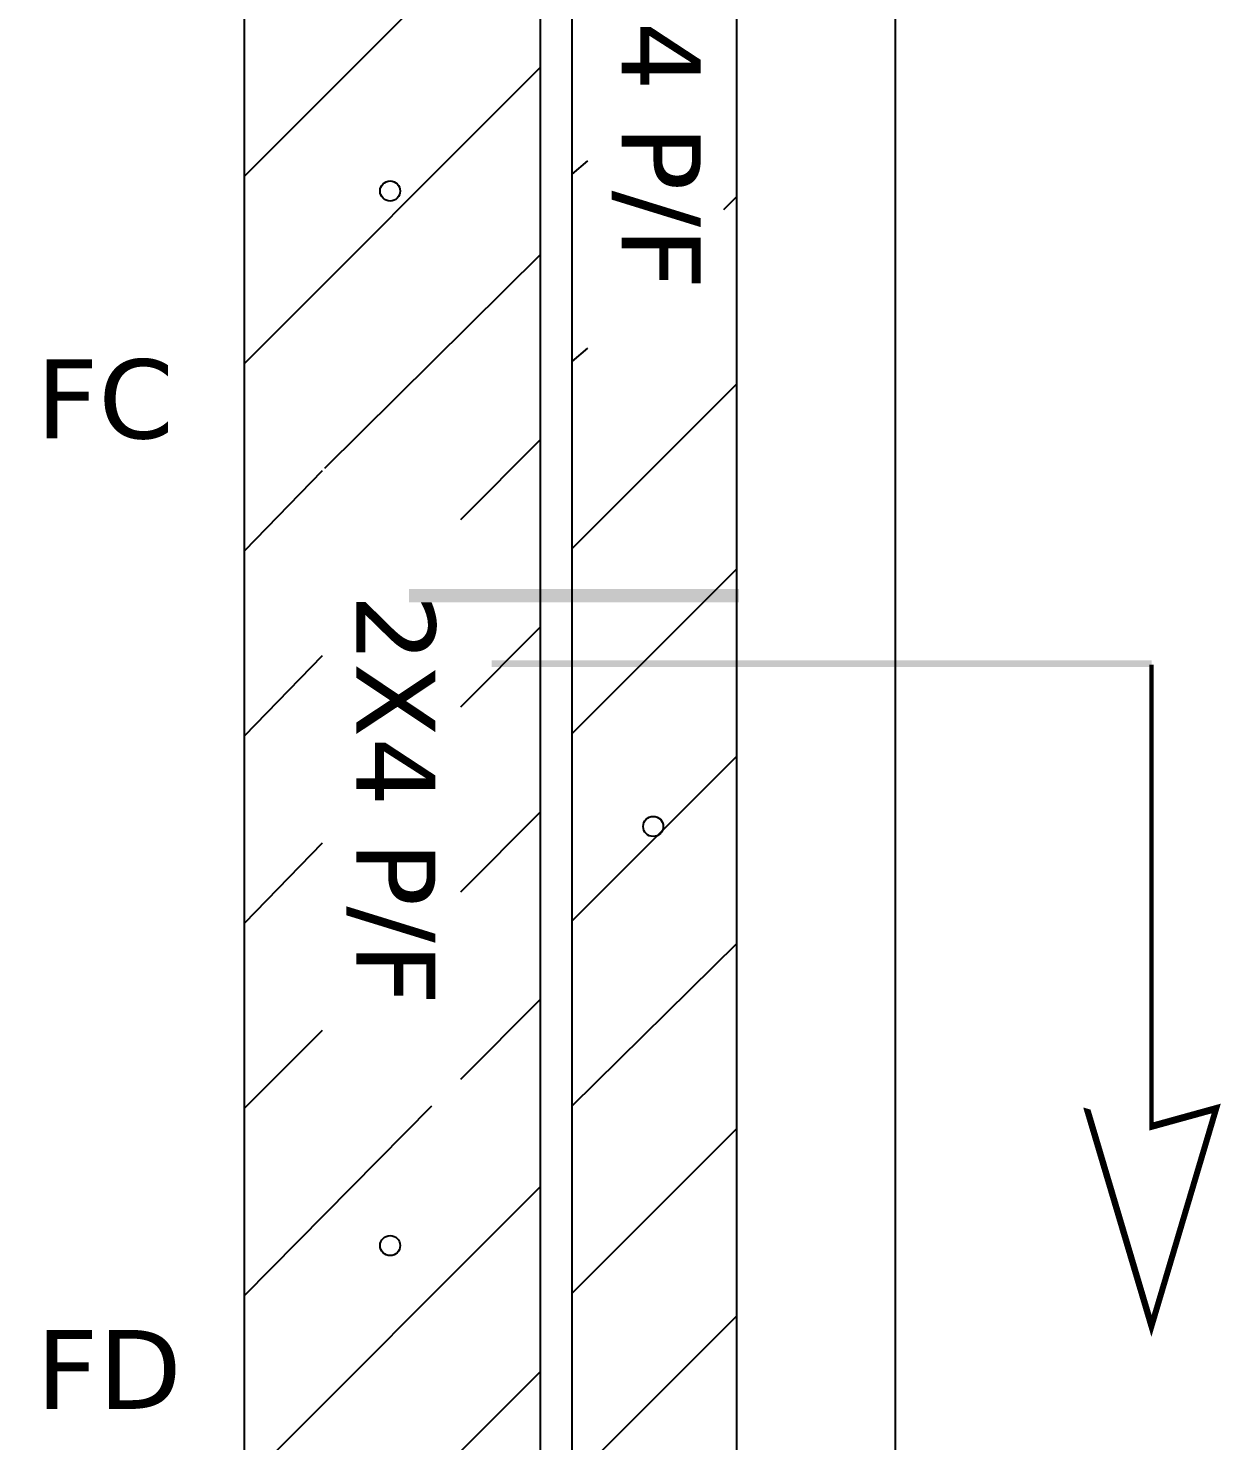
# Model space of a CAD drawing. Extents: x 4719 to 8938, y 1800 to 4482.
# Drawn here: x 7270.5 to 7497, y 3441.8 to 3710 of the extents above; entities that cross this region are included whole.
import ezdxf

# ---------------------------------------------------------------- set-up
doc = ezdxf.new("R2010")
doc.units = 0
doc.header["$LTSCALE"] = 10
doc.header["$MEASUREMENT"] = 0
doc.layers.add('G02-1-PRDXXXX-E-MRIO-01-P01-01$0$ANNOTATION', color=7, linetype='Continuous')
doc.styles.add('G02-1-PRDXXXX-E-MRIO-01-P01-01$0$PDF Verdana', font='verdana.ttf')

# ---------------------------------------------------------------- blocks, each defined once
blk = doc.blocks.new('G02-1-PRDXXXX-E-MRIO-01-P01-01$0$DV-54809-ZX-350-001')
at = {"layer": 'G02-1-PRDXXXX-E-MRIO-01-P01-01$0$ANNOTATION', "lineweight": 25}
for points in [[(1829.76, 2462.3), (2716.27, 2462.3), (2716.27, 1279.86), (1829.76, 1279.86)], [(1858.55, 1302.3), (2686.21, 1302.3), (2686.21, 2440.29), (1858.55, 2440.29)], [(2686.21, 2408.96), (2654.89, 2408.96), (2654.89, 1401.79), (2686.21, 1401.79)], [(2654.89, 2408.96), (2654.89, 1401.79), (2686.21, 1401.79), (2686.21, 2408.96)], [(2648.96, 2129.12), (2592.65, 2129.12), (2592.65, 1401.79), (2648.96, 1401.79)], [(2592.65, 2129.12), (2592.65, 1401.79), (2648.96, 1401.79), (2648.96, 2129.12)]]:
    blk.add_lwpolyline(points, close=True, dxfattribs=at)
for points in [[(2648.96, 1938.18), (2592.65, 1881.88)], [(2648.96, 1902.62), (2592.65, 1846.31)], [(2657.85, 1884.84), (2654.89, 1882.3)], [(2686.21, 1878.06), (2683.67, 1875.52)], [(2648.96, 1867.06), (2607.89, 1826.42)], [(2657.85, 1849.28), (2654.89, 1846.74)], [(2686.21, 1842.5), (2654.89, 1811.17)], [(2648.96, 1831.92), (2633.72, 1816.68)], [(2607.47, 1825.99), (2592.65, 1810.75)], [(2686.21, 1807.36), (2654.89, 1776.04)], [(2648.96, 1796.36), (2633.72, 1781.12)], [(2607.47, 1790.85), (2592.65, 1775.61)], [(2764.96, 1788.74), (2764.96, 1789.16)], [(2686.21, 1771.8), (2654.89, 1740.47)], [(2648.96, 1761.22), (2633.72, 1745.98)], [(2607.47, 1755.29), (2592.65, 1740.05)], [(2686.21, 1736.24), (2654.89, 1705.33)], [(2648.96, 1725.66), (2633.72, 1710.41)], [(2607.47, 1719.73), (2592.65, 1704.91)], [(2628.21, 1705.33), (2592.65, 1669.35)], [(2686.21, 1701.1), (2654.89, 1669.77)], [(2648.96, 1690.09), (2592.65, 1633.79)], [(2686.21, 1665.54), (2654.89, 1634.21)], [(2648.96, 1654.95), (2592.65, 1598.65)]]:
    blk.add_lwpolyline(points, dxfattribs=at)
at = {"layer": 'G02-1-PRDXXXX-E-MRIO-01-P01-01$0$ANNOTATION', "lineweight": 0}
blk.add_lwpolyline([(2764.96, 1789.16, 0.847, 0.847, 0), (2764.96, 1701.52, 1.32, 1.32, 0), (2777.24, 1704.91, 1.14, 1.14, 0), (2764.96, 1663.63, 1.22, 1.22, 0), (2752.68, 1704.91, 0, 0, 0), (2764.96, 1701.31, 0, 0, 0)], format="xyseb", dxfattribs=at)
at = {"layer": 'G02-1-PRDXXXX-E-MRIO-01-P01-01$0$ANNOTATION', "lineweight": 25}
for centre in [(2620.38, 1879.12), (2670.34, 1758.47), (2620.38, 1678.88)]:
    blk.add_circle(centre, 1.91, dxfattribs=at)
at = {"layer": 'G02-1-PRDXXXX-E-MRIO-01-P01-01$0$ANNOTATION', "transparency": 33554559}
for points in [[(2623.98, 1803.55), (2623.98, 1801.01), (2686.64, 1803.55)], [(2623.98, 1801.01), (2686.64, 1803.55), (2686.64, 1801.01)], [(2764.96, 1788.74), (2764.96, 1790.01), (2639.64, 1788.74)], [(2764.96, 1790.01), (2639.64, 1788.74), (2639.64, 1790.01)]]:
    blk.add_solid(points, dxfattribs=at)
at = {"layer": 'G02-1-PRDXXXX-E-MRIO-01-P01-01$0$ANNOTATION', "char_height": 15.016, "attachment_point": 4, "rotation": 270, "style": 'G02-1-PRDXXXX-E-MRIO-01-P01-01$0$PDF Verdana'}
for s, insert in [('1X4 P/F', (2670.9, 1938.49)), ('2X4 P/F', (2620.53, 1802.6))]:
    blk.add_mtext(s, dxfattribs=dict(at, insert=insert))
at = {"layer": 'G02-1-PRDXXXX-E-MRIO-01-P01-01$0$ANNOTATION', "char_height": 15.016, "attachment_point": 4, "style": 'G02-1-PRDXXXX-E-MRIO-01-P01-01$0$PDF Verdana'}
for s, insert in [('FC', (2553.12, 1839.52)), ('FD', (2553.12, 1655.37))]:
    blk.add_mtext(s, dxfattribs=dict(at, insert=insert))

msp = doc.modelspace()

# ---------------------------------------------------------------- block references
msp.add_blockref('G02-1-PRDXXXX-E-MRIO-01-P01-01$0$DV-54809-ZX-350-001', (4718.87, 1800))

doc.saveas('drawing.dxf')
